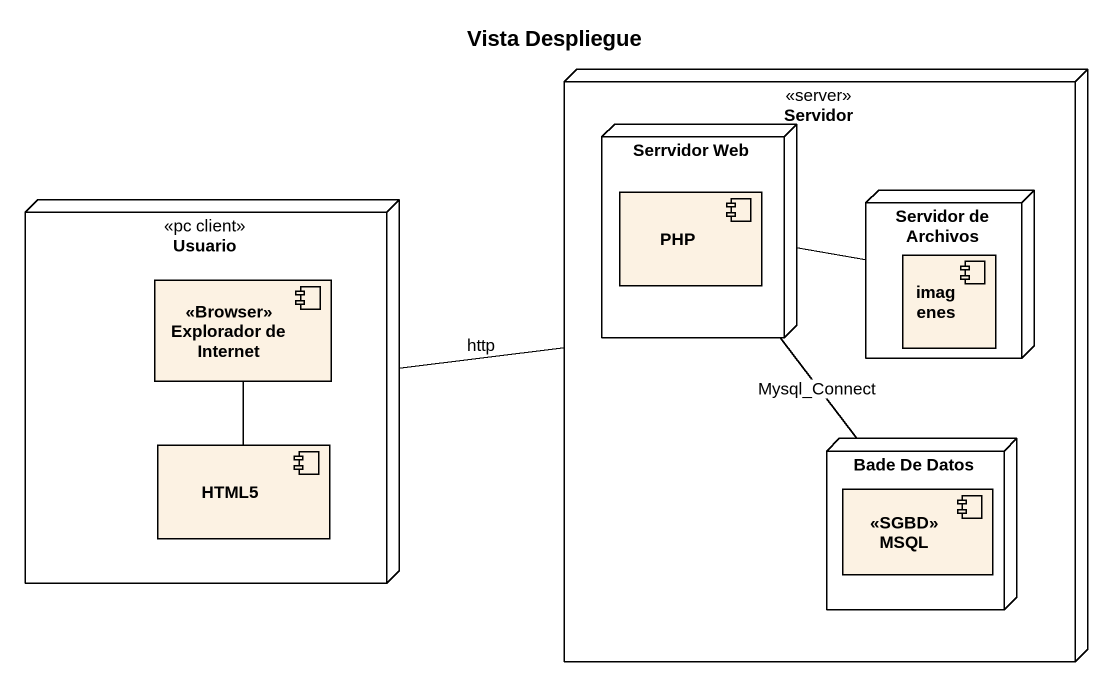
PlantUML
@startuml
title Vista Despliegue
node Servidor <<server>> {
  node "Serrvidor Web" as Serrvidor_Web {
    component PHP
  }
  node "Servidor de Archivos" as Servidor_de_Archivos {
    component imagenes
  }
  node "Bade De Datos" as Bade_De_Datos {
    component "<<SGBD>> MSQL" as SGBD_MSQL
  }
}
node Usuario <<pc client>> {
  component "<<Browser>> Explorador de Internet" as Browser_Explorador_de
  component HTML5
}
Serrvidor_Web -right- Servidor_de_Archivos
Serrvidor_Web -- Bade_De_Datos : Mysql_Connect
Usuario -right- Servidor : http
Browser_Explorador_de -- HTML5
@enduml
